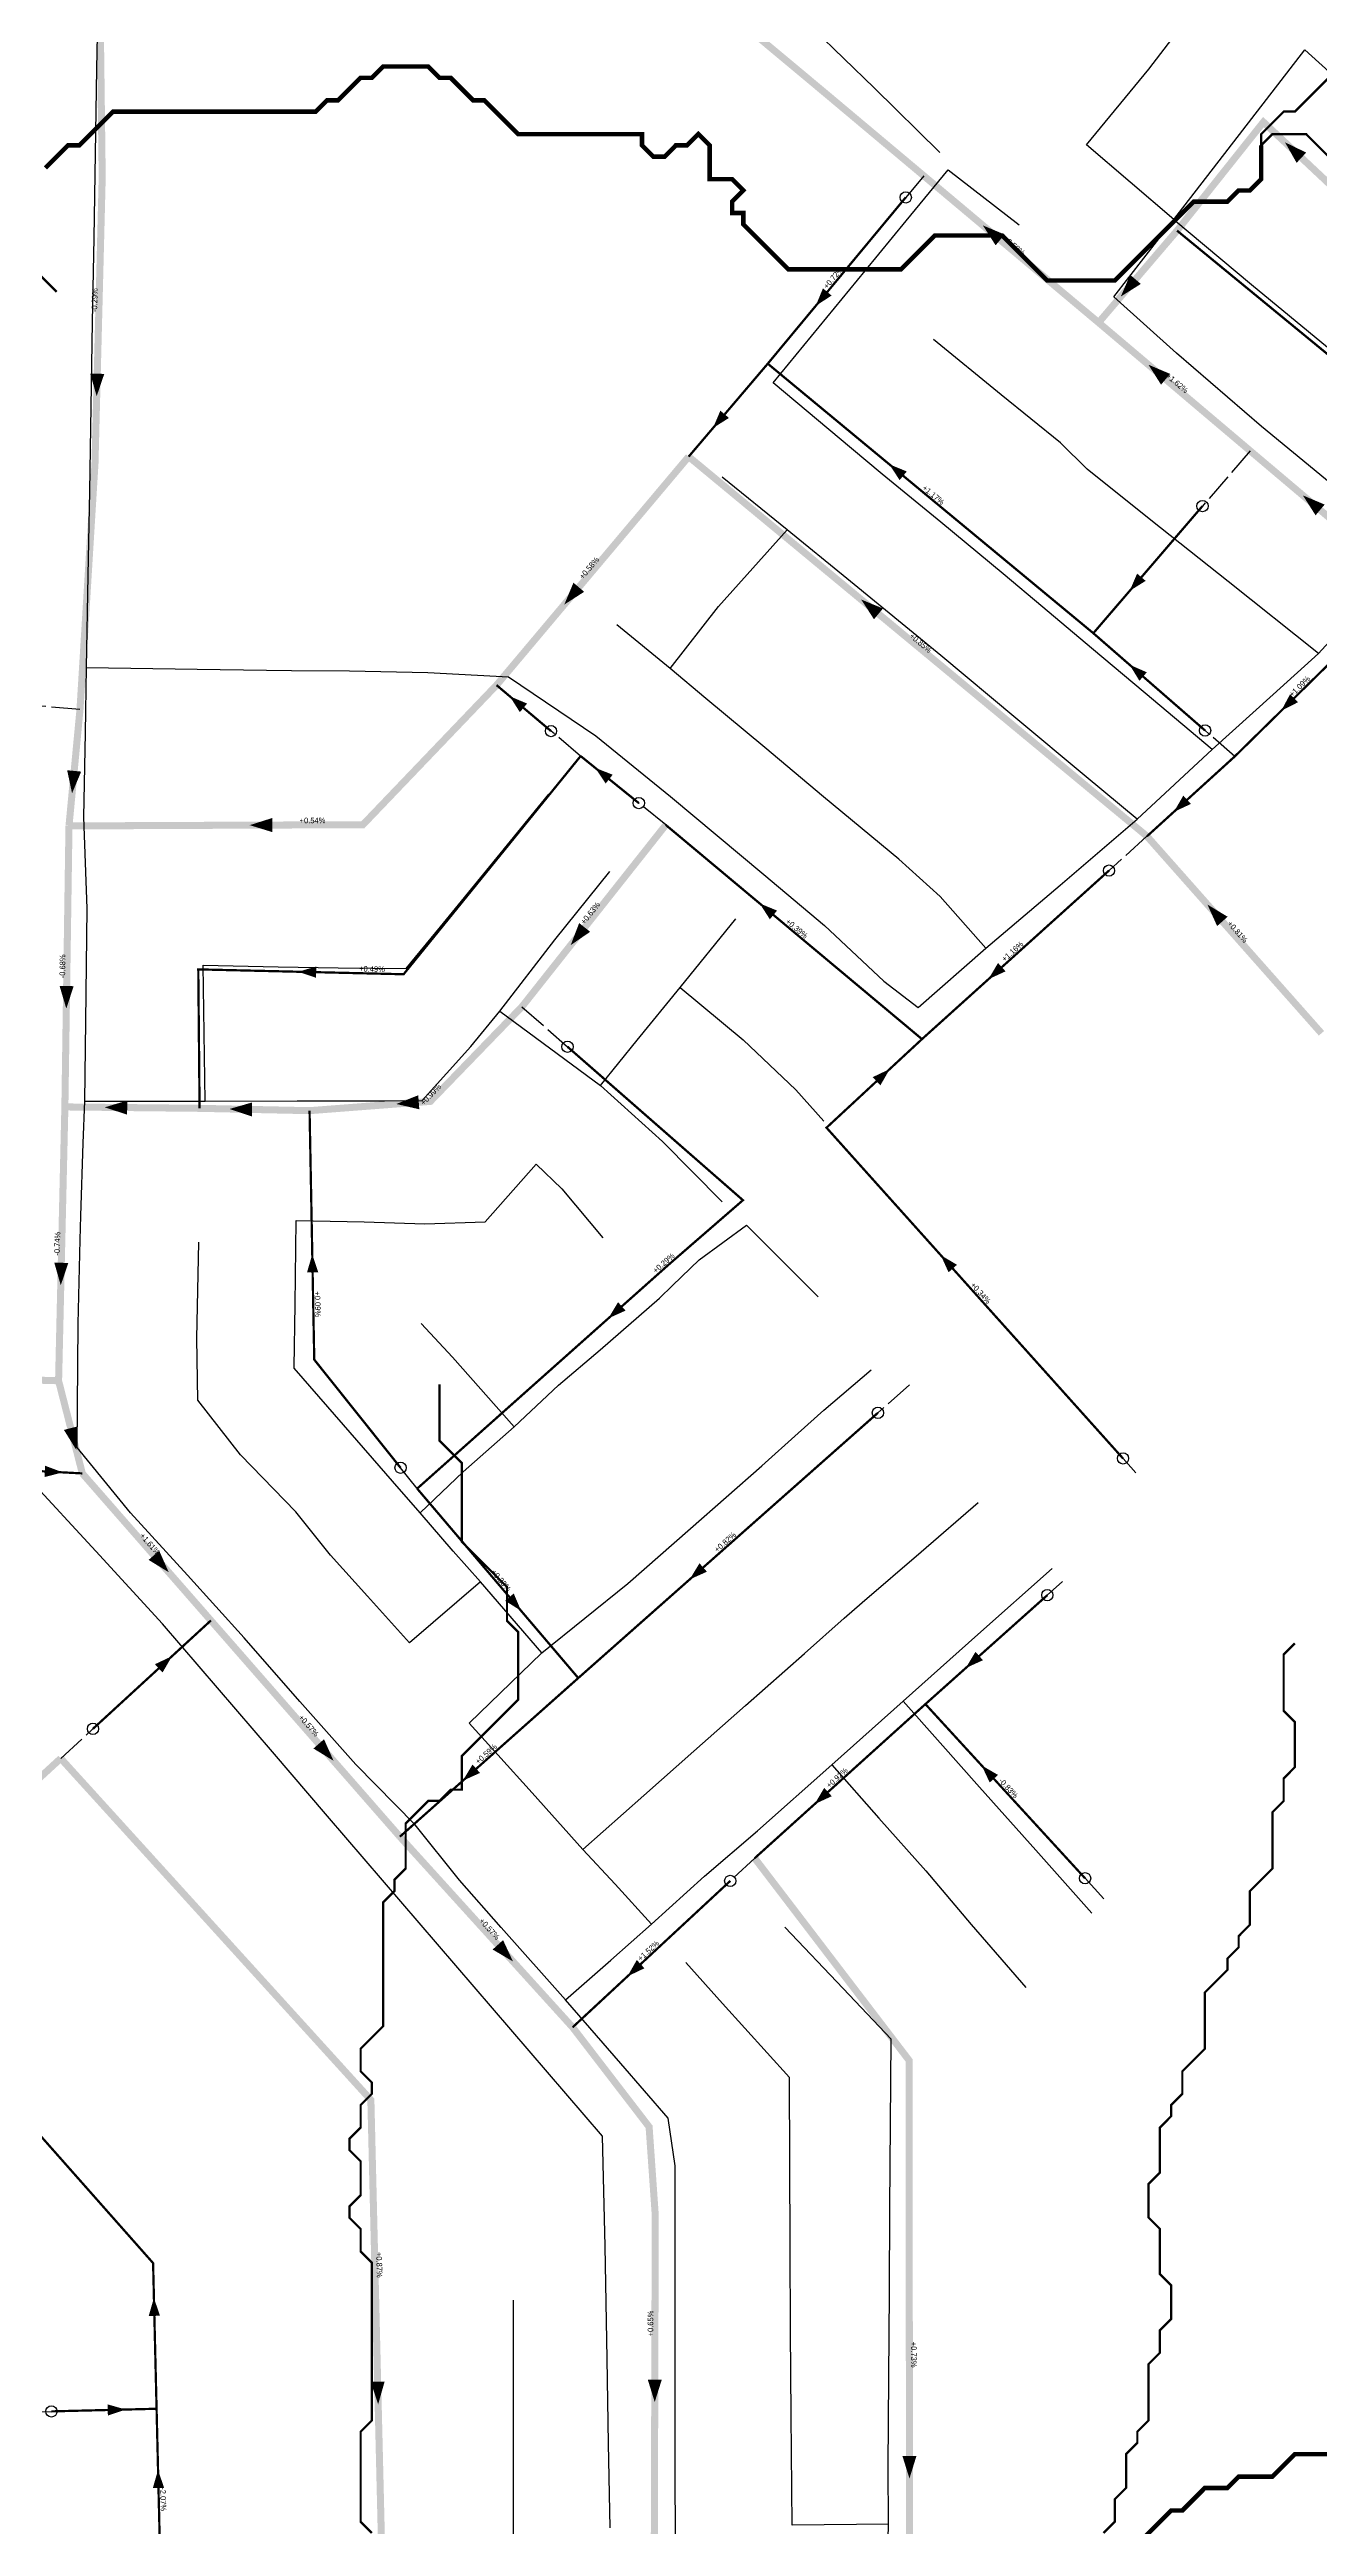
# Model space of a CAD drawing. Header units: metres. Extents: x 442821 to 452274, y 2561971 to 2571293.
# Drawn here: x 450757 to 451209, y 2569287 to 2570167 of the extents above; entities that cross this region are included whole.
import ezdxf
from ezdxf.enums import TextEntityAlignment as Align

# ---------------------------------------------------------------- set-up
doc = ezdxf.new("R2010")
doc.units = ezdxf.units.M
doc.header["$LTSCALE"] = 8
doc.linetypes.add('DASHDOT', pattern=[3.556, 2.54, -0.508, 0, -0.508])
doc.linetypes.add('DASHED', pattern=[1.524, 1.27, -0.254])
for name, color, linetype in [('A_ARROWS', 7, 'Continuous'), ('A_BRANCH', 7, 'Continuous'), ('A_BUILT_2006', 252, 'Continuous'), ('A_GRADIENT', 8, 'Continuous'), ('A_HEAD_GAP', 8, 'Continuous'), ('A_HEADS', 8, 'Continuous'), ('A_LATERAL', 7, 'Continuous'), ('A_STREAMS', 5, 'Continuous'), ('A_SUBMAIN', 7, 'Continuous')]:
    doc.layers.add(name, color=color, linetype=linetype)

msp = doc.modelspace()

# ---------------------------------------------------------------- linework, layer by layer
at = {"layer": 'A_ARROWS', "color": 1}
for points in [[(451196.53, 2570134.51), (451204.07, 2570130.86), (451200.65, 2570127.21)], [(451089.16, 2570104.98), (451096.89, 2570101.75), (451093.68, 2570097.92)], [(451029.76, 2570076.41), (451032.31, 2570082.62), (451035.39, 2570080.06)], [(451138.19, 2570079.73), (451141.49, 2570087.44), (451145.29, 2570084.19)], [(451147.99, 2570055.49), (451155.71, 2570052.23), (451152.48, 2570048.41)], [(450774.2, 2570044.3), (450771.9, 2570052.36), (450776.9, 2570052.23)], [(450993.24, 2570033), (450995.86, 2570039.17), (450998.91, 2570036.58)], [(451055.9, 2570020.11), (451062.11, 2570017.57), (451059.56, 2570014.49)], [(451202.89, 2570009.06), (451210.62, 2570005.81), (451207.39, 2570001.99)], [(450940.4, 2569970.29), (450943.64, 2569978.03), (450947.46, 2569974.81)], [(451141.32, 2569975.13), (451143.97, 2569981.29), (451147.01, 2569978.69)], [(451045.89, 2569972.07), (451053.65, 2569968.89), (451050.46, 2569965.04)], [(451141.28, 2569948.9), (451147.42, 2569946.21), (451144.79, 2569943.19)], [(450920.99, 2569937.7), (450927.17, 2569935.1), (450924.6, 2569932.04)], [(451195.17, 2569932.51), (451198.33, 2569938.42), (451201.13, 2569935.57)], [(450765.45, 2569903.21), (450763.71, 2569911.41), (450768.69, 2569910.93)], [(450951.36, 2569912.28), (450957.59, 2569909.81), (450955.08, 2569906.7)], [(451157.01, 2569896.61), (451160.4, 2569902.4), (451163.09, 2569899.44)], [(450828.6, 2569891.9), (450836.59, 2569894.44), (450836.61, 2569889.44)], [(451009.81, 2569864.11), (451016.01, 2569861.54), (451013.44, 2569858.47)], [(451168.97, 2569863.69), (451176.14, 2569859.36), (451172.4, 2569856.05)], [(450942.67, 2569849.28), (450945.67, 2569857.11), (450949.59, 2569854.01)], [(451091.13, 2569837.17), (451094.54, 2569842.94), (451097.22, 2569839.96)], [(450763.41, 2569826.73), (450761.02, 2569834.76), (450766.02, 2569834.69)], [(450845.81, 2569839.82), (450852.25, 2569841.67), (450852.16, 2569837.67)], [(451056.05, 2569805.25), (451052.72, 2569799.44), (451050, 2569802.37)], [(450777.05, 2569791.64), (450785.07, 2569794.06), (450785.02, 2569789.06)], [(450821.41, 2569791.06), (450829.46, 2569793.39), (450829.36, 2569788.4)], [(450880.7, 2569792.83), (450888.48, 2569795.93), (450888.87, 2569790.95)], [(450850.82, 2569739.42), (450852.94, 2569733.06), (450848.95, 2569732.98)], [(451074.18, 2569739.13), (451079.94, 2569735.7), (451076.96, 2569733.03)], [(450761.44, 2569728.42), (450759.13, 2569736.47), (450764.12, 2569736.36)], [(450956.05, 2569716.67), (450959.5, 2569722.42), (450962.16, 2569719.43)], [(450766.97, 2569669.91), (450762.56, 2569677.04), (450767.4, 2569678.28)], [(450762.18, 2569661.95), (450755.68, 2569660.3), (450755.89, 2569664.29)], [(450799.8, 2569626.47), (450792.66, 2569630.84), (450796.42, 2569634.14)], [(450984.96, 2569623.92), (450988.43, 2569629.66), (450991.08, 2569626.66)], [(450925.05, 2569612.75), (450919.37, 2569616.33), (450922.42, 2569618.93)], [(450800.97, 2569596.64), (450797.61, 2569590.84), (450794.91, 2569593.79)], [(451083.08, 2569592.44), (451086.52, 2569598.19), (451089.18, 2569595.21)], [(450858.38, 2569559.48), (450851.23, 2569563.85), (450855, 2569567.14)], [(450904.33, 2569552.4), (450907.78, 2569558.15), (450910.44, 2569555.16)], [(451088.72, 2569557.82), (451094.52, 2569554.46), (451091.58, 2569551.75)], [(451029.36, 2569544.09), (451032.77, 2569549.86), (451035.45, 2569546.89)], [(450922.15, 2569488.18), (450914.93, 2569492.42), (450918.63, 2569495.78)], [(450962.83, 2569482.88), (450966.16, 2569488.7), (450968.88, 2569485.77)], [(450794.54, 2569368.66), (450796.7, 2569362.31), (450792.7, 2569362.22)], [(450874.24, 2569330.88), (450871.55, 2569338.82), (450876.55, 2569338.94)], [(450972.53, 2569331.65), (450970.05, 2569339.65), (450975.05, 2569339.64)], [(450784.53, 2569328.99), (450778.18, 2569326.83), (450778.08, 2569330.83)], [(450796.01, 2569307.52), (450798.16, 2569301.17), (450794.16, 2569301.07)], [(451063.06, 2569304.49), (451060.55, 2569312.49), (451065.55, 2569312.49)]]:
    msp.add_solid(points, dxfattribs=at)
at = {"layer": 'A_BRANCH', "color": 1, "const_width": 0.8}
for points in [[(451061.74, 2570114.94), (451012.7, 2570055.86)], [(451302.16, 2569984.59), (451237.18, 2570038.28), (451158.17, 2570103.13)], [(451168.12, 2569925.53), (451128.41, 2569960.1)], [(451227.01, 2569963.79), (451178.69, 2569916.33)], [(450935.67, 2569925.33), (450916.31, 2569941.65)], [(450966.88, 2569899.73), (450946.2, 2569916.45)], [(451133.98, 2569875.78), (451067.51, 2569815.88)], [(450772.88, 2569570.84), (450814.79, 2569609.33)], [(450999.38, 2569516.81), (450943.35, 2569464.79)]]:
    msp.add_lwpolyline(points, dxfattribs=at)
at = {"layer": 'A_BRANCH', "color": 1, "linetype": 'DASHED', "const_width": 0.8}
for points in [[(451167.2, 2570005.27), (451128.41, 2569960.1)], [(450941.53, 2569813.17), (451003.88, 2569758.65), (450977.8, 2569736.03), (450888.1, 2569656.18)], [(450882.19, 2569663.59), (450851.53, 2569702), (450849.86, 2569790.46)]]:
    msp.add_lwpolyline(points, dxfattribs=at)
at = {"layer": 'A_BUILT_2006', "color": 252}
for points in [[(450774.31, 2570160.56), (450774.83, 2570190.56)], [(451148.18, 2570160.53), (451166.42, 2570184.35)], [(451028.9, 2570174.74), (451050.55, 2570153.85)], [(450773.79, 2570130.57), (450774.31, 2570160.56)], [(451126.02, 2570133.65), (451148.18, 2570160.53)], [(451176.28, 2570132.03), (451203.58, 2570167.39), (451223.39, 2570149.49)], [(451050.55, 2570153.85), (451073.87, 2570130.93)], [(451157.02, 2570107.04), (451126.02, 2570133.65)], [(450773.27, 2570100.57), (450773.79, 2570130.57)], [(451061.88, 2570106.67), (451076.76, 2570124.68)], [(451076.76, 2570124.68), (451102.01, 2570105.17)], [(451157.02, 2570107.04), (451176.28, 2570132.03)], [(451047.3, 2570088.84), (451061.88, 2570106.67)], [(451135.67, 2570079.64), (451157.02, 2570107.04)], [(451157.02, 2570107.04), (451184.68, 2570083.96)], [(450772.75, 2570070.58), (450773.27, 2570100.57)], [(451030.93, 2570068.96), (451047.3, 2570088.84)], [(451184.68, 2570083.96), (451211.66, 2570061.71)], [(451157.91, 2570059.64), (451135.67, 2570079.64)], [(450772.23, 2570040.58), (450772.75, 2570070.58)], [(451014.67, 2570049.05), (451030.93, 2570068.96)], [(451095.69, 2570044.85), (451071.64, 2570064.48)], [(451188.23, 2570033.56), (451157.91, 2570059.64)], [(451042.49, 2570025.73), (451014.67, 2570049.05)], [(451116.7, 2570027.72), (451095.69, 2570044.85)], [(450771.71, 2570010.58), (450772.23, 2570040.58)], [(451126.18, 2570018.33), (451116.7, 2570027.72)], [(451222.31, 2570005.47), (451188.23, 2570033.56)], [(451053.33, 2570016.6), (451042.49, 2570025.73)], [(450771.18, 2569980.59), (450771.71, 2570010.58)], [(451019.55, 2569996.86), (450996.45, 2570015.59)], [(451074.23, 2569999.59), (451053.33, 2570016.6)], [(451148.88, 2570000.28), (451126.18, 2570018.33)], [(450995.23, 2569969.62), (451019.55, 2569996.86)], [(451040.76, 2569979.53), (451019.55, 2569996.86)], [(451096.41, 2569981.2), (451074.23, 2569999.59)], [(451176.35, 2569978.42), (451148.88, 2570000.28)], [(450770.63, 2569947.86), (450771.18, 2569980.59)], [(451074.2, 2569952.14), (451040.76, 2569979.53)], [(451110.51, 2569969.34), (451096.41, 2569981.2)], [(451208.47, 2569952.86), (451176.35, 2569978.42)], [(450978.02, 2569947.53), (450995.23, 2569969.62)], [(451127.79, 2569954.82), (451110.51, 2569969.34)], [(451208.47, 2569952.86), (451227.34, 2569973.56)], [(450978.02, 2569947.53), (450959.1, 2569963.1)], [(451100.9, 2569929.89), (451074.2, 2569952.14)], [(451146.88, 2569938.76), (451127.79, 2569954.82)], [(451192.3, 2569938.34), (451208.47, 2569952.86)], [(450770.21, 2569924.73), (450770.63, 2569947.86)], [(450770.63, 2569947.86), (450809.96, 2569947.35)], [(450809.96, 2569947.35), (450834.61, 2569946.97)], [(450834.61, 2569946.97), (450843.49, 2569946.89), (450864.01, 2569946.71)], [(450864.01, 2569946.71), (450891.86, 2569946.17)], [(450891.86, 2569946.17), (450920.56, 2569944.6)], [(450920.56, 2569944.6), (450951.62, 2569923.58)], [(450990.71, 2569936.88), (450978.02, 2569947.53)], [(451011.63, 2569919.47), (450990.71, 2569936.88)], [(451170.59, 2569918.84), (451146.88, 2569938.76)], [(451170.59, 2569918.84), (451192.3, 2569938.34)], [(450769.69, 2569894.73), (450770.21, 2569924.73)], [(450951.62, 2569923.58), (450978.18, 2569902.12)], [(451125.86, 2569909.08), (451100.9, 2569929.89)], [(451032.48, 2569901.99), (451011.63, 2569919.47)], [(451144.03, 2569894.06), (451170.59, 2569918.84)], [(451144.03, 2569894.06), (451125.86, 2569909.08)], [(450912.81, 2569875.94), (450934.91, 2569902.9)], [(450978.18, 2569902.12), (451011.36, 2569874.33)], [(451059.27, 2569879.85), (451032.48, 2569901.99)], [(450770.77, 2569862.33), (450769.69, 2569894.73)], [(451116.65, 2569870.61), (451144.03, 2569894.06)], [(451073.92, 2569866.55), (451059.27, 2569879.85)], [(450896.36, 2569855.78), (450912.81, 2569875.94)], [(450936.98, 2569851.14), (450956.63, 2569875.45)], [(451011.36, 2569874.33), (451032.83, 2569856.26)], [(451090.26, 2569848.22), (451116.65, 2569870.61)], [(450770.38, 2569822.15), (450770.77, 2569862.33)], [(451090.26, 2569848.22), (451073.92, 2569866.55)], [(450884.17, 2569841), (450896.36, 2569855.78)], [(450981.55, 2569834.18), (451001.38, 2569858.56)], [(451032.83, 2569856.26), (451053.94, 2569836.43)], [(450917.44, 2569825.87), (450936.98, 2569851.14)], [(451066.12, 2569827.13), (451090.26, 2569848.22)], [(450812.75, 2569793.87), (450812.06, 2569842.2)], [(450812.06, 2569842.2), (450838.66, 2569841.56)], [(450838.66, 2569841.56), (450860, 2569841.17)], [(450860, 2569841.17), (450884.17, 2569841)], [(450966.28, 2569815.46), (450981.55, 2569834.18)], [(450981.55, 2569834.18), (451003.93, 2569815.68)], [(451053.94, 2569836.43), (451066.12, 2569827.13)], [(450907.13, 2569813.31), (450917.44, 2569825.87)], [(450917.44, 2569825.87), (450953.24, 2569799.42)], [(450769.98, 2569793.87), (450770.38, 2569822.15)], [(450889.85, 2569794.05), (450907.13, 2569813.31)], [(450953.24, 2569799.42), (450966.28, 2569815.46)], [(451003.93, 2569815.68), (451022.62, 2569797.92)], [(450953.24, 2569799.42), (450975.33, 2569779.51)], [(450769.41, 2569778.89), (450769.98, 2569793.87)], [(450769.98, 2569793.87), (450812.75, 2569793.87)], [(450812.75, 2569793.87), (450845.43, 2569793.9)], [(450845.43, 2569793.9), (450876.55, 2569793.93)], [(450876.55, 2569793.93), (450889.85, 2569794.05)], [(451022.62, 2569797.92), (451032.6, 2569786.77)], [(450768.29, 2569744.6), (450768.58, 2569753.12), (450769.41, 2569778.89)], [(450975.33, 2569779.51), (450996.54, 2569758.05)], [(450912.26, 2569751.01), (450930.38, 2569771.51)], [(450930.38, 2569771.51), (450939.49, 2569762.64)], [(450939.49, 2569762.64), (450954.12, 2569745.27)], [(450844.69, 2569721.64), (450845.11, 2569751.4)], [(450845.11, 2569751.4), (450869.26, 2569750.92)], [(450869.26, 2569750.92), (450890.88, 2569750.24)], [(450890.88, 2569750.24), (450912.26, 2569751.01)], [(450988.3, 2569737.43), (451005.15, 2569749.76)], [(451005.15, 2569749.76), (451030.6, 2569724.31)], [(450767.63, 2569714.78), (450768.29, 2569744.6)], [(450809.82, 2569709.47), (450810.45, 2569743.7)], [(450974.25, 2569723.87), (450978.86, 2569728.29), (450988.3, 2569737.43)], [(450844.38, 2569699.02), (450844.38, 2569699.32), (450844.69, 2569721.64)], [(450953.19, 2569705.5), (450974.25, 2569723.87)], [(450767.28, 2569670.81), (450767.63, 2569714.78)], [(450900.7, 2569702.89), (450889.58, 2569714.9)], [(450810.16, 2569687.63), (450809.82, 2569709.47)], [(450922.63, 2569678.08), (450900.7, 2569702.89)], [(450938.33, 2569692.9), (450953.19, 2569705.5)], [(450861.95, 2569678.8), (450844.38, 2569699.02)], [(450922.63, 2569678.08), (450938.33, 2569692.9)], [(451032.63, 2569684.03), (451049.4, 2569698.44)], [(450825.31, 2569668.19), (450810.16, 2569687.63)], [(451010.61, 2569664.28), (451023.53, 2569675.9), (451032.63, 2569684.03)], [(450879.32, 2569658.82), (450861.95, 2569678.8)], [(450904.47, 2569662.19), (450922.63, 2569678.08)], [(450786.25, 2569647.57), (450767.28, 2569670.81)], [(450844.99, 2569647.9), (450825.31, 2569668.19)], [(450773.9, 2569633.92), (450749.86, 2569660.07)], [(450889.11, 2569647.55), (450879.32, 2569658.82)], [(450889.11, 2569647.55), (450904.47, 2569662.19)], [(450985.28, 2569642), (451010.61, 2569664.28)], [(451067.19, 2569633.71), (451087.48, 2569651.19)], [(450806.52, 2569625.42), (450786.25, 2569647.57)], [(450857.32, 2569632.58), (450844.99, 2569647.9)], [(450900.89, 2569634), (450889.11, 2569647.55)], [(450963.01, 2569622.45), (450985.28, 2569642)], [(450797.56, 2569608.13), (450773.9, 2569633.92)], [(450870.5, 2569617.92), (450857.32, 2569632.58)], [(450910.59, 2569623.08), (450900.89, 2569634)], [(451046.3, 2569615.7), (451067.19, 2569633.71)], [(450826.62, 2569603.14), (450806.52, 2569625.42)], [(450910.59, 2569623.08), (450885.4, 2569601.34)], [(450932.35, 2569597.86), (450910.59, 2569623.08)], [(450932.35, 2569597.86), (450963.01, 2569622.45)], [(451087.38, 2569604.3), (451113.77, 2569627.76)], [(450885.4, 2569601.34), (450870.5, 2569617.92)], [(451025.72, 2569597.64), (451039.9, 2569610.13), (451046.3, 2569615.7)], [(450817.11, 2569585.37), (450797.56, 2569608.13)], [(450846.35, 2569580.55), (450826.62, 2569603.14)], [(450906.56, 2569572.83), (450932.35, 2569597.86)], [(451004.84, 2569579.17), (451025.72, 2569597.64)], [(451060.81, 2569580.62), (451087.38, 2569604.3)], [(450836.66, 2569562.62), (450817.11, 2569585.37)], [(450866.27, 2569558.12), (450846.35, 2569580.55)], [(450986.39, 2569562.84), (451004.84, 2569579.17)], [(451035.49, 2569558.01), (451060.81, 2569580.62)], [(451060.81, 2569580.62), (451073.92, 2569565.91)], [(450916.77, 2569561.58), (450906.56, 2569572.83)], [(450856.21, 2569539.86), (450836.66, 2569562.62)], [(450929, 2569548.1), (450916.77, 2569561.58)], [(450968.6, 2569547.11), (450986.39, 2569562.84)], [(451073.92, 2569565.91), (451087.97, 2569550.14)], [(450887.42, 2569536.78), (450866.27, 2569558.12)], [(451009.11, 2569534.56), (451035.49, 2569558.01)], [(451035.49, 2569558.01), (451052.2, 2569539.11)], [(450946.94, 2569527.95), (450929, 2569548.1)], [(450946.94, 2569527.95), (450968.6, 2569547.11)], [(451087.97, 2569550.14), (451107.93, 2569527.74)], [(450875.76, 2569517.11), (450856.21, 2569539.86)], [(450903.18, 2569517.05), (450887.42, 2569536.78)], [(450990.27, 2569518.43), (451009.11, 2569534.56)], [(451052.2, 2569539.11), (451068.83, 2569520.44)], [(450958.43, 2569515.68), (450946.94, 2569527.95)], [(451107.93, 2569527.74), (451127.89, 2569505.34)], [(450895.31, 2569494.35), (450875.76, 2569517.11)], [(450918.01, 2569500.3), (450903.18, 2569517.05)], [(450971.37, 2569501.43), (450990.27, 2569518.43)], [(451068.83, 2569520.44), (451084.94, 2569501.32)], [(450971.37, 2569501.43), (450958.43, 2569515.68)], [(450940.83, 2569474.6), (450918.01, 2569500.3)], [(450956.88, 2569488.66), (450971.37, 2569501.43)], [(451039.45, 2569478.57), (451018.82, 2569500.36)], [(451084.94, 2569501.32), (451104.42, 2569478.9)], [(450914.86, 2569471.6), (450895.31, 2569494.35)], [(450940.83, 2569474.6), (450956.88, 2569488.66)], [(450996.6, 2569473.27), (450983.62, 2569487.8)], [(450960.48, 2569451.93), (450940.83, 2569474.6)], [(451020.41, 2569446.97), (450996.6, 2569473.27)], [(451056.57, 2569460.53), (451039.45, 2569478.57)], [(450934.41, 2569448.84), (450914.86, 2569471.6)], [(451056.35, 2569430.53), (451056.57, 2569460.53)], [(450953.96, 2569426.09), (450934.41, 2569448.84)], [(450977.25, 2569432.51), (450960.48, 2569451.93)], [(451020.59, 2569416.97), (451020.41, 2569446.97)], [(450979.84, 2569415.56), (450977.25, 2569432.51)], [(451056.13, 2569400.53), (451056.35, 2569430.53)], [(450954.88, 2569387.02), (450953.96, 2569426.09)], [(450979.81, 2569385.56), (450979.84, 2569415.56)], [(451020.7, 2569386.97), (451020.59, 2569416.97)], [(451055.91, 2569370.53), (451056.13, 2569400.53)], [(450955.6, 2569346.96), (450954.88, 2569387.02)], [(450979.78, 2569355.56), (450979.81, 2569385.56)], [(451020.84, 2569356.97), (451020.7, 2569386.97)], [(450922.36, 2569337.88), (450922.38, 2569367.88)], [(451055.69, 2569340.54), (451055.91, 2569370.53)], [(450979.75, 2569325.56), (450979.78, 2569355.56)], [(451020.98, 2569326.97), (451020.84, 2569356.97)], [(450956.14, 2569316.96), (450955.6, 2569346.96)], [(450922.35, 2569307.88), (450922.36, 2569337.88)], [(451055.51, 2569308.58), (451055.69, 2569340.54)], [(450979.88, 2569264.57), (450979.75, 2569325.56)], [(451021.38, 2569287.91), (451020.98, 2569326.97)], [(450956.68, 2569286.97), (450956.14, 2569316.96)], [(450922.33, 2569277.88), (450922.35, 2569307.88)], [(451055.63, 2569288.22), (451055.51, 2569308.58)], [(451055.63, 2569288.22), (451021.38, 2569287.91)], [(451055.4, 2569277.46), (451055.63, 2569288.22)]]:
    msp.add_lwpolyline(points, dxfattribs=at)
at = {"layer": 'A_HEAD_GAP', "color": 8, "linetype": 'DASHED'}
for points in [[(451068.13, 2570122.63), (451061.74, 2570114.94)], [(451184.1, 2570024.94), (451167.2, 2570005.27)], [(450768.27, 2569933.01), (450742.6, 2569935.12)], [(450946.2, 2569916.45), (450935.67, 2569925.33)], [(451178.69, 2569916.33), (451168.12, 2569925.53)], [(450976.46, 2569891.98), (450966.88, 2569899.73)], [(451147.48, 2569887.95), (451133.98, 2569875.78)], [(450925.31, 2569827.35), (450941.53, 2569813.17)], [(451063.13, 2569693.08), (451051.85, 2569683.11)], [(451143.57, 2569661.75), (451138.96, 2569666.89)], [(450888.1, 2569656.18), (450882.19, 2569663.59)], [(451117.45, 2569623.14), (451112.05, 2569618.32)], [(450761.43, 2569560.32), (450772.88, 2569570.84)], [(451008.06, 2569524.87), (450999.38, 2569516.81)], [(451132.16, 2569510.45), (451125.47, 2569517.74)], [(450748.82, 2569328.09), (450758.1, 2569328.33)]]:
    msp.add_lwpolyline(points, dxfattribs=at)
at = {"layer": 'A_HEADS', "color": 1}
for centre in [(451061.74, 2570114.94), (451167.2, 2570005.27), (450935.67, 2569925.33), (451168.12, 2569925.53), (450966.88, 2569899.73), (451133.98, 2569875.78), (450941.53, 2569813.17), (451051.85, 2569683.11), (451138.96, 2569666.89), (450882.19, 2569663.59), (451112.05, 2569618.32), (450772.88, 2569570.84), (450999.38, 2569516.81), (451125.47, 2569517.74), (450758.1, 2569328.33)]:
    msp.add_circle(centre, 2, dxfattribs=at)
at = {"layer": 'A_LATERAL', "color": 1, "linetype": 'DASHED', "const_width": 0.8}
for points in [[(451012.7, 2570055.86), (450984.59, 2570022.83)], [(450946.2, 2569916.45), (450883.28, 2569838.93), (450810.31, 2569840.66), (450810.77, 2569791.29)], [(451067.51, 2569815.88), (450976.46, 2569891.98)], [(451138.96, 2569666.89), (451035.44, 2569782.33)], [(450888.1, 2569656.18), (450945.36, 2569588.88)]]:
    msp.add_lwpolyline(points, dxfattribs=at)
at = {"layer": 'A_LATERAL', "color": 1, "const_width": 0.8}
for points in [[(451128.41, 2569960.1), (451012.7, 2570055.86)], [(451178.69, 2569916.33), (451147.48, 2569887.95)], [(451051.85, 2569683.11), (450945.36, 2569588.88)], [(450741.81, 2569663.04), (450769.1, 2569661.58)], [(451112.05, 2569618.32), (451068.73, 2569579.62)], [(450945.36, 2569588.88), (450881.96, 2569532.51)], [(451068.73, 2569579.62), (451008.06, 2569524.87)], [(450789.45, 2569386.45), (450691.68, 2569496.96)]]:
    msp.add_lwpolyline(points, dxfattribs=at)
at = {"layer": 'A_LATERAL', "color": 1, "linetype": 'DASHDOT', "const_width": 0.8}
for points in [[(451035.44, 2569782.33), (451033.58, 2569784.41), (451067.51, 2569815.88)], [(451125.47, 2569517.74), (451068.73, 2569579.62)], [(450795.49, 2569329.26), (450794.25, 2569381.02), (450789.45, 2569386.45)], [(450758.1, 2569328.33), (450795.49, 2569329.26)], [(450797.03, 2569264.9), (450795.49, 2569329.26)]]:
    msp.add_lwpolyline(points, dxfattribs=at)
at = {"layer": 'A_STREAMS', "color": 5}
for points, const_width in [([(451188.05, 2570133.42), (451188.05, 2570129.41), (451188.05, 2570125.41), (451188.05, 2570121.41), (451184.05, 2570117.41), (451180.05, 2570117.41), (451176.05, 2570113.41), (451172.05, 2570113.41), (451168.05, 2570113.41), (451164.05, 2570113.41), (451160.05, 2570109.41), (451156.05, 2570105.41), (451152.05, 2570101.4), (451148.05, 2570097.4), (451144.05, 2570093.4), (451140.05, 2570089.4), (451136.05, 2570085.4), (451132.05, 2570085.4), (451128.04, 2570085.4), (451124.04, 2570085.4), (451120.04, 2570085.4), (451116.04, 2570085.4), (451112.04, 2570085.4), (451108.04, 2570089.4), (451104.04, 2570093.4), (451100.04, 2570097.4), (451096.04, 2570101.4), (451092.04, 2570101.4), (451088.04, 2570101.4), (451084.04, 2570101.4), (451080.04, 2570101.4), (451076.04, 2570101.4), (451072.04, 2570101.4), (451068.04, 2570097.4), (451064.04, 2570093.4), (451060.04, 2570089.4), (451056.04, 2570089.4), (451052.03, 2570089.4), (451048.03, 2570089.4), (451044.03, 2570089.4), (451040.03, 2570089.4), (451036.03, 2570089.4), (451032.03, 2570089.4), (451028.03, 2570089.4), (451024.03, 2570089.4), (451020.03, 2570089.4), (451016.03, 2570093.4), (451012.03, 2570097.4), (451008.03, 2570101.4), (451004.03, 2570105.41), (451004.03, 2570109.41), (451000.03, 2570109.41), (451000.03, 2570113.41), (451004.03, 2570117.41), (451000.03, 2570121.41), (450996.03, 2570121.41), (450992.03, 2570121.41), (450992.03, 2570125.41), (450992.03, 2570129.41), (450992.03, 2570133.42), (450988.03, 2570137.42), (450984.03, 2570133.42), (450980.02, 2570133.42), (450976.02, 2570129.41), (450972.02, 2570129.41), (450968.02, 2570133.42), (450968.02, 2570137.42), (450964.02, 2570137.42), (450960.02, 2570137.42), (450956.02, 2570137.42), (450952.02, 2570137.42), (450948.02, 2570137.42), (450944.02, 2570137.42), (450940.02, 2570137.42), (450936.02, 2570137.42), (450932.02, 2570137.42), (450928.02, 2570137.42), (450924.02, 2570137.42), (450920.02, 2570141.42), (450916.02, 2570145.42), (450912.02, 2570149.42), (450908.01, 2570149.42), (450904.01, 2570153.42), (450900.01, 2570157.42), (450896.01, 2570157.42), (450892.01, 2570161.43), (450888.01, 2570161.43), (450884.01, 2570161.43), (450880.01, 2570161.43), (450876.01, 2570161.43), (450872.01, 2570157.42), (450868.01, 2570157.42), (450864.01, 2570153.42), (450860.01, 2570149.42), (450856.01, 2570149.42), (450852.01, 2570145.42), (450848.01, 2570145.42), (450844.01, 2570145.42), (450840.01, 2570145.42), (450836, 2570145.42), (450832, 2570145.42), (450828, 2570145.42), (450824, 2570145.42), (450820, 2570145.42), (450816, 2570145.42), (450812, 2570145.42), (450808, 2570145.42), (450804, 2570145.42), (450800, 2570145.42), (450796, 2570145.42), (450792, 2570145.42), (450788, 2570145.42), (450784, 2570145.42), (450780, 2570145.42), (450776, 2570141.42), (450772, 2570137.42), (450768, 2570133.42), (450763.99, 2570133.42), (450759.99, 2570129.41), (450755.99, 2570125.41)], 1.6), ([(451212.06, 2570157.42), (451208.06, 2570153.42), (451204.06, 2570149.42), (451200.05, 2570145.42), (451196.05, 2570145.42), (451192.05, 2570141.42), (451188.05, 2570137.42), (451188.05, 2570133.42)], 0.8), ([(451260.06, 2570081.4), (451256.06, 2570085.4), (451252.06, 2570089.4), (451248.06, 2570093.4), (451244.06, 2570097.4), (451240.06, 2570101.4), (451236.06, 2570105.41), (451232.06, 2570109.41), (451228.06, 2570113.41), (451224.06, 2570117.41), (451220.06, 2570121.41), (451216.06, 2570125.41), (451212.06, 2570129.41), (451208.06, 2570133.42), (451204.06, 2570137.42), (451200.05, 2570137.42), (451196.05, 2570137.42), (451192.05, 2570137.42), (451188.05, 2570133.42)], 0.8), ([(450759.99, 2570081.4), (450755.99, 2570085.4), (450751.99, 2570089.4), (450747.99, 2570093.4), (450743.99, 2570097.4), (450739.99, 2570101.4), (450735.99, 2570105.41), (450731.99, 2570109.41), (450727.99, 2570113.41), (450727.99, 2570117.41), (450723.99, 2570117.41), (450719.99, 2570121.41), (450715.99, 2570121.41), (450711.99, 2570121.41)], 0.8), ([(450896.01, 2569693.26), (450896.01, 2569689.26), (450896.01, 2569685.26), (450896.01, 2569681.26), (450896.01, 2569677.26), (450896.01, 2569673.26), (450900.01, 2569669.25), (450904.01, 2569665.25), (450904.01, 2569661.25), (450904.01, 2569657.25), (450904.01, 2569653.25), (450904.01, 2569649.25), (450904.01, 2569645.25), (450904.01, 2569641.24), (450904.01, 2569637.24), (450908.01, 2569633.24), (450912.02, 2569629.24), (450916.02, 2569625.24), (450920.02, 2569621.24), (450920.02, 2569617.24), (450920.02, 2569613.23), (450920.02, 2569609.23), (450924.02, 2569605.23), (450924.02, 2569601.23), (450924.02, 2569597.23), (450924.02, 2569593.23), (450924.02, 2569589.23), (450924.02, 2569585.22), (450924.02, 2569581.22), (450920.02, 2569577.22), (450916.02, 2569573.22), (450912.02, 2569569.22), (450908.01, 2569565.22), (450904.01, 2569561.22), (450904.01, 2569557.22), (450904.01, 2569553.21), (450904.01, 2569549.21), (450900.01, 2569549.21), (450896.01, 2569545.21), (450892.01, 2569545.21), (450888.01, 2569541.21), (450884.01, 2569537.21), (450884.01, 2569533.21), (450884.01, 2569529.21), (450884.01, 2569525.2), (450884.01, 2569521.2), (450880.01, 2569517.2), (450880.01, 2569513.2), (450876.01, 2569509.2), (450876.01, 2569505.2), (450876.01, 2569501.2), (450876.01, 2569497.19), (450876.01, 2569493.19), (450876.01, 2569489.19), (450876.01, 2569485.19), (450876.01, 2569481.19), (450876.01, 2569477.19), (450876.01, 2569473.19), (450876.01, 2569469.18), (450876.01, 2569465.18), (450872.01, 2569461.18), (450868.01, 2569457.18), (450868.01, 2569453.18), (450868.01, 2569449.18), (450872.01, 2569445.18), (450872.01, 2569441.17), (450868.01, 2569437.17), (450868.01, 2569433.17), (450868.01, 2569429.17), (450864.01, 2569425.17), (450864.01, 2569421.17), (450868.01, 2569417.17), (450868.01, 2569413.16), (450868.01, 2569409.16), (450868.01, 2569405.16), (450864.01, 2569401.16), (450864.01, 2569397.16), (450868.01, 2569393.16), (450868.01, 2569389.16), (450868.01, 2569385.16), (450872.01, 2569381.15), (450872.01, 2569377.15), (450872.01, 2569373.15), (450872.01, 2569369.15), (450872.01, 2569365.15), (450872.01, 2569361.15), (450872.01, 2569357.15), (450872.01, 2569353.14), (450872.01, 2569349.14), (450872.01, 2569345.14), (450872.01, 2569341.14), (450872.01, 2569337.14), (450872.01, 2569333.14), (450872.01, 2569329.14), (450872.01, 2569325.13), (450868.01, 2569321.13), (450868.01, 2569317.13), (450868.01, 2569313.13), (450868.01, 2569309.13), (450868.01, 2569305.13), (450868.01, 2569301.13), (450868.01, 2569297.12), (450868.01, 2569293.12), (450868.01, 2569289.12), (450872.01, 2569285.12)], 0.8), ([(451200.05, 2569601.23), (451196.05, 2569597.23), (451196.05, 2569593.23), (451196.05, 2569589.23), (451196.05, 2569585.22), (451196.05, 2569581.22), (451196.05, 2569577.22), (451200.05, 2569573.22), (451200.05, 2569569.22), (451200.05, 2569565.22), (451200.05, 2569561.22), (451200.05, 2569557.22), (451196.05, 2569553.21), (451196.05, 2569549.21), (451196.05, 2569545.21), (451192.05, 2569541.21), (451192.05, 2569537.21), (451192.05, 2569533.21), (451192.05, 2569529.21), (451192.05, 2569525.2), (451192.05, 2569521.2), (451188.05, 2569517.2), (451184.05, 2569513.2), (451184.05, 2569509.2), (451184.05, 2569505.2), (451184.05, 2569501.2), (451180.05, 2569497.19), (451180.05, 2569493.19), (451176.05, 2569489.19), (451176.05, 2569485.19), (451172.05, 2569481.19), (451168.05, 2569477.19), (451168.05, 2569473.19), (451168.05, 2569469.18), (451168.05, 2569465.18), (451168.05, 2569461.18), (451168.05, 2569457.18), (451164.05, 2569453.18), (451160.05, 2569449.18), (451160.05, 2569445.18), (451160.05, 2569441.17), (451156.05, 2569437.17), (451156.05, 2569433.17), (451152.05, 2569429.17), (451152.05, 2569425.17), (451152.05, 2569421.17), (451152.05, 2569417.17), (451152.05, 2569413.16), (451148.05, 2569409.16), (451148.05, 2569405.16), (451148.05, 2569401.16), (451148.05, 2569397.16), (451152.05, 2569393.16), (451152.05, 2569389.16), (451152.05, 2569385.16), (451152.05, 2569381.15), (451152.05, 2569377.15), (451156.05, 2569373.15), (451156.05, 2569369.15), (451156.05, 2569365.15), (451156.05, 2569361.15), (451152.05, 2569357.15), (451152.05, 2569353.14), (451152.05, 2569349.14), (451148.05, 2569345.14), (451148.05, 2569341.14), (451148.05, 2569337.14), (451148.05, 2569333.14), (451148.05, 2569329.14), (451148.05, 2569325.13), (451144.05, 2569321.13), (451144.05, 2569317.13), (451140.05, 2569313.13), (451140.05, 2569309.13), (451140.05, 2569305.13), (451140.05, 2569301.13), (451136.05, 2569297.12), (451136.05, 2569293.12), (451136.05, 2569289.12), (451132.05, 2569285.12)], 0.8), ([(451212.06, 2569313.13), (451208.06, 2569313.13), (451204.06, 2569313.13), (451200.05, 2569313.13), (451196.05, 2569309.13), (451192.05, 2569305.13), (451188.05, 2569305.13), (451184.05, 2569305.13), (451180.05, 2569305.13), (451176.05, 2569301.13), (451172.05, 2569301.13), (451168.05, 2569301.13), (451164.05, 2569297.12), (451160.05, 2569293.12), (451156.05, 2569293.12), (451152.05, 2569289.12), (451148.05, 2569285.12), (451144.05, 2569281.12), (451144.05, 2569277.12), (451140.05, 2569273.12), (451136.05, 2569269.11), (451136.05, 2569265.11), (451136.05, 2569261.11)], 1.6)]:
    msp.add_lwpolyline(points, dxfattribs=dict(at, const_width=const_width))
at = {"layer": 'A_SUBMAIN', "color": 1, "const_width": 2.5}
for points in [[(451068.13, 2570122.63), (451032.93, 2570152.16), (450956.14, 2570216.22), (450878.97, 2570279.82), (450773.91, 2570278.21)], [(451271.05, 2570064.57), (451188.86, 2570141.7), (451158.17, 2570103.13)], [(451130.28, 2570070.47), (451068.13, 2570122.63)], [(451158.17, 2570103.13), (451130.28, 2570070.47)], [(451184.1, 2570024.94), (451130.28, 2570070.47)], [(450984.59, 2570022.83), (450916.31, 2569941.65)], [(451147.48, 2569887.95), (451063.86, 2569957.19), (450984.59, 2570022.83)], [(451240.64, 2569977.17), (451184.1, 2570024.94)], [(450916.31, 2569941.65), (450868.84, 2569892.07), (450764.36, 2569891.63)], [(450976.46, 2569891.98), (450925.31, 2569827.35)], [(451209.49, 2569817.95), (451147.48, 2569887.95)], [(450925.31, 2569827.35), (450892.79, 2569793.76), (450849.86, 2569790.46)], [(450769.1, 2569661.58), (450814.79, 2569609.33)], [(450814.79, 2569609.33), (450881.96, 2569532.51)], [(450761.43, 2569560.32), (450871.65, 2569438.98), (450878.39, 2569157.89)], [(450881.96, 2569532.51), (450943.35, 2569464.79)], [(451008.06, 2569524.87), (451062.93, 2569453.04), (451063.02, 2569348.71), (451063.11, 2569244.37), (450972.28, 2569245.01)], [(450943.35, 2569464.79), (450970.53, 2569429.43), (450972.72, 2569398.1), (450972.28, 2569245.01)]]:
    msp.add_lwpolyline(points, dxfattribs=at)
at = {"layer": 'A_SUBMAIN', "color": 1, "linetype": 'DASHDOT', "const_width": 2.5}
for points in [[(450774.89, 2570223.95), (450776.17, 2570122.17), (450773.6, 2570020.42), (450768.27, 2569933.01)], [(450764.36, 2569891.63), (450762.9, 2569791.79)], [(450762.9, 2569791.79), (450760.66, 2569694.5)], [(450810.77, 2569791.29), (450762.9, 2569791.79)], [(450849.86, 2569790.46), (450810.77, 2569791.29)]]:
    msp.add_lwpolyline(points, dxfattribs=at)
at = {"layer": 'A_SUBMAIN', "color": 1, "linetype": 'DASHED', "const_width": 2.5}
for points in [[(450768.27, 2569933.01), (450764.36, 2569891.63)], [(450677.3, 2569696.92), (450760.66, 2569694.5)], [(450760.66, 2569694.5), (450769.1, 2569661.58)], [(450728.09, 2569529.7), (450761.43, 2569560.32)]]:
    msp.add_lwpolyline(points, dxfattribs=at)

# ---------------------------------------------------------------- texts
at = {"layer": 'A_GRADIENT', "color": 1}
for s, rotation, p in [('+0.50%', 319.99439, (451099.2, 2570096.55)), ('+0.72%', 50.29967, (451037.22, 2570085.4)), ('-0.29%', 88.55329, (450775.06, 2570078.4)), ('+1.62%', 319.76976, (451157.19, 2570047.71)), ('+1.17%', 320.39011, (451070.55, 2570007.98)), ('+0.58%', 49.93593, (450950.45, 2569982.24)), ('+0.85%', 320.37451, (451066.03, 2569955.39)), ('+1.09%', 44.48176, (451202.85, 2569940.06)), ('+0.54%', 0.23811, (450850.92, 2569891.99)), ('+0.63%', 51.6384, (450950.89, 2569859.67)), ('+0.39%', 320.11209, (451021.99, 2569853.93)), ('+0.81%', 311.53474, (451178.48, 2569852.95)), ('-0.68%', 89.16259, (450763.63, 2569841.71)), ('+1.16%', 42.02378, (451100.75, 2569845.83)), ('+0.49%', 358.63747, (450872.02, 2569839.2)), ('+0.99%', 45.93128, (450894.08, 2569795.09)), ('-0.74%', 88.68423, (450761.78, 2569743.15)), ('+0.29%', 41.67255, (450976.78, 2569735.12)), ('+0.34%', 311.8841, (451087.2, 2569724.61)), ('+0.09%', 271.07787, (450851.16, 2569721.66)), ('+0.82%', 41.50319, (450998.61, 2569635.99)), ('+1.61%', -48.8332, (450791.94, 2569635.46)), ('+0.33%', -49.60865, (450916.73, 2569622.53)), ('+0.57%', -48.8332, (450848.37, 2569570.92)), ('+0.59%', 41.63815, (450913.66, 2569560.7)), ('+0.92%', 42.06984, (451038.4, 2569552.25)), ('-0.83%', 312.52139, (451097.1, 2569548.68)), ('+0.57%', -47.80752, (450912.65, 2569498.65)), ('+1.52%', 42.87086, (450971.37, 2569490.8)), ('+0.87%', -88.62754, (450873.06, 2569380.37)), ('+0.65%', 89.83371, (450972.61, 2569359.56)), ('+0.73%', -89.94969, (451063.02, 2569348.48)), ('-2.07%', 271.37246, (450796.26, 2569297.08))]:
    msp.add_text(s, height=2, rotation=rotation, dxfattribs=at).set_placement(p, align=Align.BOTTOM_CENTER)

doc.saveas('drawing.dxf')
